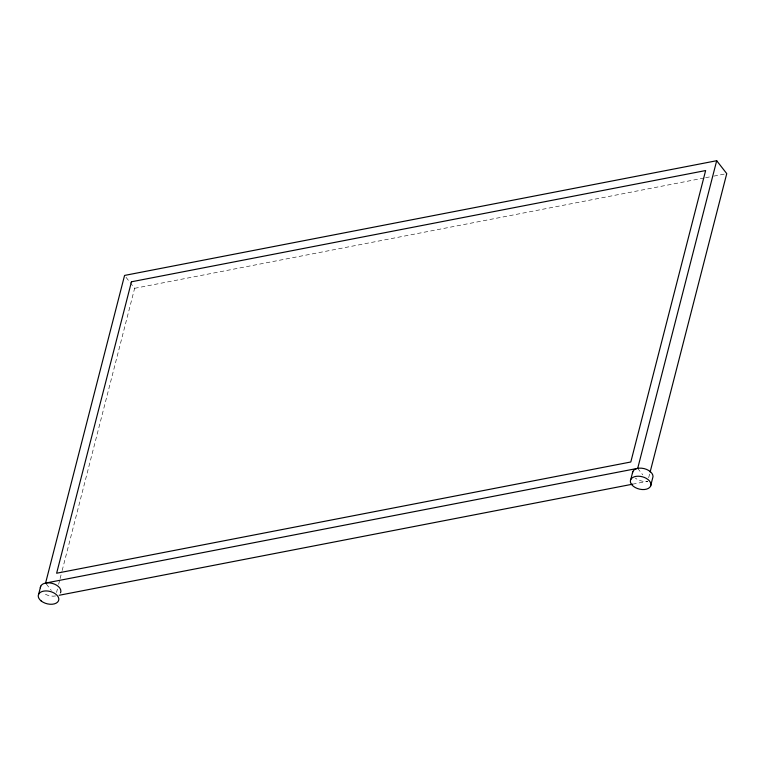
<?xml version="1.0" encoding="UTF-8"?>
<svg xmlns="http://www.w3.org/2000/svg" width="765" height="765" viewBox="0 0 765 765"><rect width="100%" height="100%" fill="white"/><g stroke="black" fill="none" stroke-linecap="round" stroke-linejoin="round"><path stroke-width="0.57" stroke-dasharray="3.83 2.87" d="M56.534 592.483L57.423 589.012M58.609 584.393L59.804 579.765M60.1 578.608L61.879 571.665M62.175 570.508L134.63 288.319L126.005 277.274M648.653 477.771L649.839 473.143M134.63 288.319L704.469 177.929M705.646 177.7L712.684 176.342M713.85 176.113L726.75 173.617M632.521 484.197L647.764 481.242A10.49 6.34 14.4 0 1 635.371 478.144M637.704 468.352L642.734 474.797M46.302 583.982L51.332 590.427M55.644 595.954A10.49 6.34 14.4 0 1 43.251 592.856"/><path stroke-width="1.15" d="M38.633 594.271L40.717 586.181M630.752 479.559L632.837 471.47M716.69 160.717L637.704 468.352L45.584 583.064L124.571 275.429L716.69 160.717L726.75 173.617L650.135 471.986M650.556 486.224A10.49 6.34 14.4 0 0 638.115 476.213A10.49 6.34 14.4 0 0 633.296 486.244A10.49 6.34 14.4 0 0 650.556 486.224L652.631 478.125A10.49 6.34 14.4 0 0 644.207 468.629A10.49 6.34 14.4 0 0 632.454 473.076M59.163 595.275L632.521 484.197M40.325 587.788A10.49 6.34 14.4 0 1 52.087 583.332A10.49 6.34 14.4 0 1 60.512 592.837M131.465 281.788L56.629 573.224L630.809 461.993L705.636 170.557L131.465 281.788M41.167 600.955A10.49 6.34 14.4 0 0 58.436 600.936A10.49 6.34 14.4 0 0 45.996 590.924A10.49 6.34 14.4 0 0 41.167 600.955"/></g></svg>
